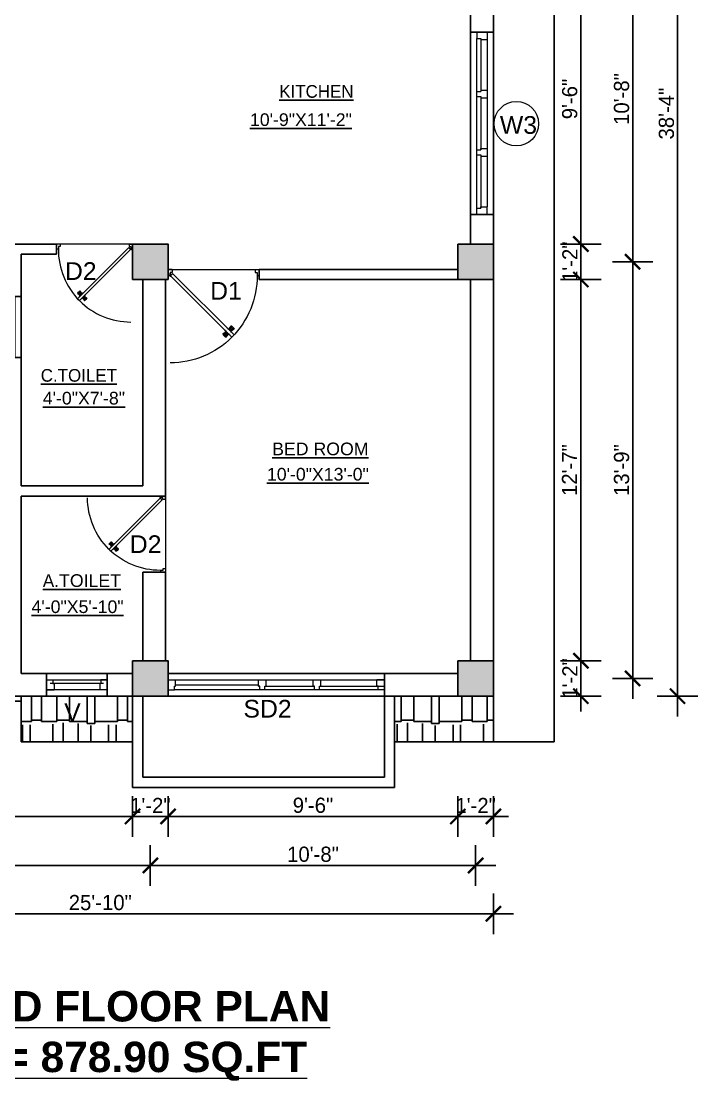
# Model space of a CAD drawing. Header units: inches. Extents: x -2812 to 9774, y -15726 to -746.
# Drawn here: x 3523.9 to 3791.1, y -8785.3 to -8367 of the extents above; entities that cross this region are included whole.
import ezdxf

# ---------------------------------------------------------------- set-up
doc = ezdxf.new("R2010")
doc.units = ezdxf.units.IN
doc.header["$LTSCALE"] = 17
doc.header["$MEASUREMENT"] = 0
for name, color, linetype, lineweight in [('DOOR & WIN', 1, 'Continuous', 25), ('OUTLINE', 1, 'Continuous', 25), ('PUERTAS', 7, 'Continuous', 9), ('TEXT', 231, 'Continuous', 20), ('WINDOW FRAME PLAN', 162, 'Continuous', 18)]:
    doc.layers.add(name, color=color, linetype=linetype, lineweight=lineweight)
doc.styles.add('ARCHITECTURE', font='stylu.ttf')
doc.styles.add('DIMTEXT', font='arial.ttf', dxfattribs={"height": 6})
doc.dimstyles.new('8 SCALE', dxfattribs={"dimscale": 0, "dimtxt": 6, "dimasz": 6, "dimexe": 8, "dimexo": 8, "dimgap": 1.25, "dimtad": 1, "dimdec": 0, "dimzin": 3, "dimdsep": 46, "dimlunit": 4, "dimtxsty": 'ARCHITECTURE', "dimblk": 'ARCHTICK', "dimcen": 8, "dimdle": 8, "dimclrd": 5, "dimclre": 5, "dimclrt": 7, "dimadec": 0, "dimazin": 0, "dimtfac": 0.75, "dimtdec": 0, "dimtix": 1, "dimtmove": 2, "dimatfit": 3, "dimldrblk": 'ARCHTICK', "dimfxl": 8, "dimfxlon": 1, "dimtolj": 1, "dimtzin": 0, "dimlwd": -1, "dimlwe": -1, "dimarcsym": 0})
pattern_1 = [(0, (-4687.604, -7503.508), (25.5, 12), [6, -5, 7, -3, 9, -4]), (0, (-4681.604, -7503.008), (25.5, 12), [5, -19, 4, -6]), (0, (-4669.604, -7504.258), (25.5, 12), [3, -31]), (90, (-4687.604, -7503.5084), (-8.5, 12), [11.5, -36.5]), (90, (-4681.604, -7503.5084), (-8.5, 12), [11.25, -36.75]), (90, (-4676.604, -7503.5084), (-8.5, 12), [10.5, -37.5]), (90, (-4669.604, -7504.2584), (-8.5, 12), [11.5, -36.5]), (90, (-4666.604, -7504.2584), (-8.5, 12), [11.5, -36.5]), (90, (-4657.604, -7503.5084), (-8.5, 12), [11, -37])]

# ---------------------------------------------------------------- blocks, each defined once
blk = doc.blocks.new('3ft')
at = {"layer": 'PUERTAS', "color": 6}
for p, q in [((1.01, 2.52), (25.23, 26.74)), ((26.05, 25.92), (1.77, 1.64)), ((26.05, 25.92), (25.23, 26.74)), ((0, 2.4), (0, 0)), ((0.72, 2.4), (0, 2.4)), ((1.6, 0), (0, 0)), ((0.72, 1.52), (0.72, 2.44)), ((0.8, 1.52), (0.72, 1.52)), ((0.8, 1.52), (0.8, 2.41)), ((0.8, 1.2), (0.8, 1.52)), ((1.6, 1.2), (0.8, 1.2)), ((1.57, 1.84), (0.94, 2.47)), ((1.63, 1.89), (0.97, 2.55)), ((1.63, 1.89), (1.57, 1.84)), ((1.77, 1.64), (1.57, 1.84)), ((1.6, 0), (1.6, 1.2)), ((34.4, 0), (34.4, 1.2)), ((34.4, 1.2), (35.2, 1.2)), ((34.4, 0), (36, 0)), ((35.2, 1.2), (35.2, 2.4)), ((35.2, 2.4), (36, 2.4)), ((36, 0), (36, 2.4))]:
    blk.add_line(p, q, dxfattribs=at)
at = {"layer": 'PUERTAS', "color": 8}
for p, q in [((22.57, 24.94), (21.65, 25.68)), ((22.63, 24.99), (21.69, 25.75)), ((22.74, 25.1), (21.84, 25.9)), ((22.13, 26.28), (21.98, 26.13)), ((22.88, 25.24), (22.01, 26.06)), ((22.13, 26.28), (22.27, 26.42)), ((22.29, 26.41), (22.27, 26.42)), ((23.16, 25.52), (22.34, 26.39)), ((23.3, 25.66), (22.5, 26.56)), ((23.41, 25.77), (22.65, 26.71)), ((23.46, 25.83), (22.72, 26.75)), ((23.03, 25.04), (22.91, 25.15)), ((23.11, 25.12), (22.99, 25.23)), ((23.28, 25.3), (23.17, 25.41)), ((23.36, 25.37), (23.25, 25.49)), ((23.41, 25.43), (23.3, 25.54)), ((23.46, 25.09), (23.32, 25.13)), ((23.44, 25.45), (23.33, 25.56)), ((23.64, 25.27), (23.41, 25.22)), ((23.87, 25.49), (23.49, 25.3)), ((24.08, 25.71), (23.57, 25.38)), ((22.69, 24.32), (23.02, 24.83)), ((22.95, 24.96), (22.84, 25.07)), ((22.98, 24.99), (22.86, 25.1)), ((22.91, 24.53), (23.1, 24.91)), ((23.13, 24.76), (23.18, 24.99)), ((23.31, 24.94), (23.28, 25.08)), ((23.63, 23.38), (24.14, 23.72)), ((23.84, 23.6), (24.22, 23.79)), ((24.07, 23.82), (24.3, 23.88)), ((24.25, 24), (24.39, 23.97)), ((24.25, 23.26), (24.99, 22.34)), ((24.27, 23.64), (24.38, 23.53)), ((24.3, 23.67), (24.41, 23.56)), ((24.3, 23.32), (25.06, 22.38)), ((24.35, 23.72), (24.46, 23.61)), ((24.4, 24.15), (24.43, 24.01)), ((24.41, 23.43), (25.2, 22.53)), ((24.43, 23.8), (24.54, 23.69)), ((24.58, 24.33), (24.52, 24.1)), ((24.55, 23.57), (25.37, 22.7)), ((24.6, 23.97), (24.72, 23.86)), ((24.8, 24.56), (24.61, 24.18)), ((25.02, 24.77), (24.68, 24.26)), ((24.68, 24.05), (24.79, 23.94)), ((24.73, 24.1), (24.85, 23.99)), ((24.76, 24.13), (24.87, 24.02)), ((24.83, 23.85), (25.7, 23.03)), ((24.97, 23.99), (25.87, 23.2)), ((25.08, 24.1), (26.02, 23.34)), ((25.14, 24.15), (26.06, 23.41)), ((25.58, 22.82), (25.43, 22.67)), ((25.58, 22.82), (25.73, 22.97)), ((25.72, 22.98), (25.73, 22.97)), ((0, 0), (36, 0))]:
    blk.add_line(p, q, dxfattribs=at)
at = {"layer": 'PUERTAS', "color": 1}
for p, q in [((21.67, 25.73), (22.17, 26.23)), ((22.49, 24.95), (21.67, 25.61)), ((21.7, 25.82), (22.14, 26.26)), ((21.73, 25.79), (21.7, 25.82)), ((22.58, 26.7), (22.14, 26.26)), ((22.67, 26.73), (22.17, 26.23)), ((22.61, 26.67), (22.58, 26.7)), ((22.6, 24.96), (23.02, 25.38)), ((23.45, 25.91), (22.79, 26.73)), ((22.82, 25.06), (23.08, 25.32)), ((22.93, 24.94), (23.19, 25.21)), ((23.44, 25.81), (23.02, 25.38)), ((23.34, 25.58), (23.08, 25.32)), ((23.46, 25.47), (23.19, 25.21)), ((23.33, 25.7), (23.34, 25.69)), ((23.45, 25.46), (23.33, 25.57)), ((23.57, 25.47), (23.57, 25.47)), ((24.15, 25.79), (23.68, 25.48)), ((23.68, 25.48), (23.68, 25.48)), ((24.27, 25.78), (24.26, 25.79)), ((22.61, 24.25), (22.92, 24.72)), ((22.62, 24.13), (22.61, 24.14)), ((22.7, 25.07), (22.71, 25.06)), ((22.94, 24.95), (22.83, 25.07)), ((22.92, 24.72), (22.92, 24.72)), ((22.93, 24.84), (22.93, 24.83)), ((23.44, 23.31), (23.45, 23.3)), ((23.56, 23.3), (24.03, 23.61)), ((24.03, 23.61), (24.03, 23.62)), ((24.14, 23.62), (24.14, 23.62)), ((24.25, 23.62), (24.51, 23.89)), ((24.26, 23.29), (24.69, 23.71)), ((24.26, 23.63), (24.37, 23.52)), ((24.26, 23.18), (24.92, 22.37)), ((24.37, 23.52), (24.63, 23.77)), ((24.37, 23.4), (24.37, 23.4)), ((24.78, 24.15), (24.51, 23.89)), ((24.89, 24.03), (24.63, 23.77)), ((25.11, 24.14), (24.69, 23.71)), ((24.77, 24.14), (24.88, 24.03)), ((24.79, 24.38), (24.78, 24.37)), ((24.78, 24.26), (24.78, 24.26)), ((25.1, 24.84), (24.79, 24.38)), ((25, 24.03), (25, 24.03)), ((25.04, 22.36), (25.54, 22.86)), ((25.09, 24.96), (25.1, 24.95)), ((25.1, 22.42), (25.13, 22.39)), ((25.13, 22.39), (25.57, 22.83)), ((25.22, 24.14), (26.03, 23.48)), ((26.04, 23.37), (25.54, 22.86)), ((26.01, 23.27), (25.57, 22.83)), ((25.98, 23.3), (26.01, 23.27))]:
    blk.add_line(p, q, dxfattribs=at)
at = {"layer": 'PUERTAS', "color": 2}
for p, q in [((21.99, 26.11), (21.98, 26.13)), ((25.42, 22.68), (25.43, 22.67))]:
    blk.add_line(p, q, dxfattribs=at)
at = {"layer": 'PUERTAS', "color": 6}
for radius in [0.155, 0.0752]:
    blk.add_circle((0.82, 2.56), radius, dxfattribs=at)
blk.add_arc((0.82, 2.56), 34.38, 359.7285, 90.0333, dxfattribs=at)
at = {"layer": 'PUERTAS', "color": 1}
for centre, start, end in [((22.73, 26.68), 38.9236, 135), ((23.28, 25.63), 315, 45), ((23.39, 25.86), 315, 38.9236), ((23.51, 25.41), 50.2572, 135), ((23.62, 25.53), 230.2572, 315), ((24.2, 25.73), 45, 135), ((22.54, 25.01), 231.0764, 315), ((22.67, 24.2), 135, 225), ((22.77, 25.12), 225, 315), ((22.99, 24.89), 135, 219.7428), ((22.87, 24.78), 315, 39.7428), ((23.51, 23.36), 225, 315), ((24.09, 23.56), 50.2572, 135), ((24.2, 23.68), 230.2572, 315), ((24.32, 23.23), 135, 218.9236), ((24.42, 23.46), 135, 225), ((24.84, 24.31), 135, 219.7428), ((24.72, 24.21), 315, 39.7428), ((24.94, 23.98), 45, 135), ((24.98, 22.42), 218.9236, 315), ((25.04, 24.89), 315, 45), ((25.17, 24.08), 51.0764, 135), ((25.98, 23.42), 315, 51.0764)]:
    blk.add_arc(centre, 0.08, start, end, dxfattribs=at)
blk = doc.blocks.new('*U3002')
at = {"color": 3, "xscale": -1}
blk.add_blockref('3ft', (42, 0), dxfattribs=at)
blk = doc.blocks.new('ffddd')
at = {"layer": 'DOOR & WIN'}
for p, q in [((-13345.31, -2388.07), (-13345.31, -2316.07)), ((-13336.31, -2316.07), (-13345.31, -2316.07)), ((-13336.31, -2316.07), (-13336.31, -2388.07)), ((-13336.31, -2388.07), (-13345.31, -2388.07)), ((-13336.31, -2388.07), (-13345.31, -2388.07))]:
    blk.add_line(p, q, dxfattribs=at)
at = {"layer": 'WINDOW FRAME PLAN'}
for p, q in [((-13342.81, -2316.07), (-13342.81, -2318.57)), ((-13338.81, -2316.07), (-13338.81, -2319.07)), ((-13342.81, -2385.57), (-13342.81, -2318.57)), ((-13342.81, -2318.57), (-13341.31, -2318.57)), ((-13341.31, -2318.57), (-13341.31, -2319.07)), ((-13341.31, -2319.07), (-13341.31, -2339.57)), ((-13341.31, -2319.07), (-13338.81, -2319.07)), ((-13338.81, -2319.07), (-13338.81, -2385.07)), ((-13342.81, -2339.57), (-13341.31, -2339.57)), ((-13342.81, -2341.57), (-13341.31, -2341.57)), ((-13341.31, -2339.07), (-13338.81, -2339.07)), ((-13341.31, -2341.57), (-13341.31, -2342.07)), ((-13341.31, -2341.57), (-13341.31, -2362.57)), ((-13341.31, -2342.07), (-13338.81, -2342.07)), ((-13342.81, -2362.57), (-13341.31, -2362.57)), ((-13341.31, -2362.07), (-13338.81, -2362.07)), ((-13341.31, -2362.57), (-13341.31, -2362.07)), ((-13342.81, -2364.57), (-13341.31, -2364.57)), ((-13341.31, -2364.57), (-13341.31, -2385.57)), ((-13341.31, -2365.07), (-13338.81, -2365.07)), ((-13342.81, -2388.07), (-13342.81, -2385.57)), ((-13342.81, -2385.57), (-13341.31, -2385.57)), ((-13341.31, -2385.07), (-13338.81, -2385.07)), ((-13341.31, -2385.57), (-13341.31, -2385.07)), ((-13338.81, -2388.07), (-13338.81, -2385.07))]:
    blk.add_line(p, q, dxfattribs=at)
blk = doc.blocks.new('2ft6in')
at = {"layer": 'PUERTAS', "color": 2}
for p, q in [((0.84, 2.1), (21.02, 22.28)), ((21.71, 21.6), (1.47, 1.37)), ((18.33, 21.76), (18.31, 21.77)), ((21.71, 21.6), (21.02, 22.28)), ((21.18, 18.9), (21.2, 18.89)), ((0, 2), (0, 0)), ((0.6, 2), (0, 2)), ((1.33, 0), (0, 0)), ((0.6, 1.26), (0.6, 2.04)), ((0.67, 1.26), (0.6, 1.26)), ((0.67, 1.26), (0.67, 2.01)), ((0.67, 1), (0.67, 1.26)), ((1.33, 1), (0.67, 1)), ((1.31, 1.53), (0.79, 2.06)), ((1.36, 1.58), (0.81, 2.12)), ((1.36, 1.58), (1.31, 1.53)), ((1.47, 1.37), (1.31, 1.53)), ((1.33, 0), (1.33, 1)), ((28.67, 0), (28.67, 1)), ((28.67, 1), (29.33, 1)), ((28.67, 0), (30, 0)), ((29.33, 1), (29.33, 2)), ((29.33, 2), (30, 2)), ((30, 0), (30, 2))]:
    blk.add_line(p, q, dxfattribs=at)
at = {"layer": 'PUERTAS', "color": 8}
for p, q in [((18.81, 20.78), (18.04, 21.4)), ((18.86, 20.83), (18.08, 21.46)), ((18.95, 20.92), (18.2, 21.58)), ((18.44, 21.9), (18.31, 21.77)), ((19.07, 21.03), (18.34, 21.72)), ((18.44, 21.9), (18.56, 22.02)), ((18.58, 22.01), (18.56, 22.02)), ((19.3, 21.26), (18.61, 22)), ((19.42, 21.38), (18.75, 22.14)), ((19.51, 21.48), (18.88, 22.26)), ((19.55, 21.53), (18.93, 22.3)), ((19.19, 20.87), (19.1, 20.96)), ((19.25, 20.93), (19.16, 21.02)), ((19.4, 21.08), (19.31, 21.17)), ((19.47, 21.15), (19.38, 21.24)), ((19.51, 21.19), (19.42, 21.28)), ((19.55, 20.91), (19.43, 20.94)), ((19.53, 21.21), (19.44, 21.3)), ((19.7, 21.06), (19.51, 21.01)), ((19.89, 21.24), (19.58, 21.08)), ((20.07, 21.42), (19.64, 21.15)), ((18.91, 20.27), (19.19, 20.69)), ((19.13, 20.8), (19.03, 20.9)), ((19.15, 20.82), (19.05, 20.92)), ((19.09, 20.44), (19.25, 20.76)), ((19.28, 20.63), (19.32, 20.83)), ((19.43, 20.78), (19.4, 20.9)), ((19.69, 19.49), (20.12, 19.76)), ((19.87, 19.67), (20.18, 19.83)), ((20.06, 19.85), (20.25, 19.9)), ((20.21, 20), (20.33, 19.97)), ((20.21, 19.38), (20.83, 18.61)), ((20.23, 19.7), (20.32, 19.61)), ((20.25, 19.72), (20.34, 19.63)), ((20.25, 19.43), (20.88, 18.65)), ((20.29, 19.76), (20.38, 19.67)), ((20.33, 20.13), (20.36, 20.01)), ((20.34, 19.53), (21, 18.77)), ((20.36, 19.83), (20.45, 19.74)), ((20.48, 20.28), (20.44, 20.08)), ((20.46, 19.64), (21.14, 18.91)), ((20.5, 19.98), (20.6, 19.89)), ((20.67, 20.47), (20.51, 20.15)), ((20.85, 20.64), (20.57, 20.22)), ((20.57, 20.04), (20.66, 19.95)), ((20.61, 20.09), (20.7, 19.99)), ((20.63, 20.11), (20.72, 20.01)), ((20.69, 19.87), (21.42, 19.19)), ((20.81, 19.99), (21.56, 19.33)), ((20.9, 20.08), (21.68, 19.45)), ((20.95, 20.13), (21.72, 19.51)), ((21.32, 19.01), (21.2, 18.89)), ((21.32, 19.01), (21.44, 19.14)), ((21.43, 19.15), (21.44, 19.14)), ((0, 0), (30, 0))]:
    blk.add_line(p, q, dxfattribs=at)
at = {"layer": 'PUERTAS', "color": 1}
for p, q in [((18.06, 21.44), (18.48, 21.86)), ((18.74, 20.79), (18.06, 21.34)), ((18.08, 21.51), (18.45, 21.88)), ((18.11, 21.49), (18.08, 21.51)), ((18.82, 22.25), (18.45, 21.88)), ((18.9, 22.28), (18.48, 21.86)), ((18.84, 22.23), (18.82, 22.25)), ((18.83, 20.8), (19.18, 21.15)), ((19.54, 21.59), (18.99, 22.27)), ((19.02, 20.88), (19.24, 21.1)), ((19.11, 20.79), (19.33, 21.01)), ((19.54, 21.5), (19.18, 21.15)), ((19.45, 21.31), (19.24, 21.1)), ((19.55, 21.22), (19.33, 21.01)), ((19.45, 21.41), (19.45, 21.41)), ((19.54, 21.22), (19.45, 21.31)), ((19.64, 21.23), (19.64, 21.23)), ((19.74, 21.24), (19.73, 21.23)), ((20.12, 21.49), (19.74, 21.24)), ((20.22, 21.48), (20.22, 21.49)), ((18.84, 20.21), (19.1, 20.6)), ((18.85, 20.11), (18.84, 20.12)), ((18.92, 20.89), (18.93, 20.88)), ((19.12, 20.8), (19.03, 20.89)), ((19.1, 20.7), (19.11, 20.69)), ((19.1, 20.6), (19.1, 20.6)), ((19.53, 19.43), (19.54, 19.42)), ((19.64, 19.42), (20.02, 19.67)), ((20.02, 19.67), (20.03, 19.68)), ((20.12, 19.68), (20.12, 19.68)), ((20.21, 19.69), (20.43, 19.9)), ((20.22, 19.41), (20.57, 19.76)), ((20.22, 19.69), (20.31, 19.6)), ((20.22, 19.32), (20.76, 18.64)), ((20.31, 19.6), (20.52, 19.81)), ((20.31, 19.5), (20.31, 19.5)), ((20.65, 20.12), (20.43, 19.9)), ((20.74, 20.03), (20.52, 19.81)), ((20.93, 20.11), (20.57, 19.76)), ((20.64, 20.11), (20.73, 20.02)), ((20.66, 20.31), (20.65, 20.31)), ((20.65, 20.21), (20.65, 20.22)), ((20.91, 20.7), (20.66, 20.31)), ((20.84, 20.02), (20.83, 20.03)), ((20.86, 18.63), (21.28, 19.05)), ((20.91, 20.8), (20.91, 20.79)), ((20.91, 18.68), (20.94, 18.66)), ((20.94, 18.66), (21.31, 19.03)), ((21.02, 20.12), (21.7, 19.57)), ((21.7, 19.47), (21.28, 19.05)), ((21.67, 19.4), (21.31, 19.03)), ((21.65, 19.42), (21.67, 19.4))]:
    blk.add_line(p, q, dxfattribs=at)
at = {"layer": 'PUERTAS', "color": 2}
for radius in [0.129, 0.0627]:
    blk.add_circle((0.68, 2.14), radius, dxfattribs=at)
at = {"layer": 'PUERTAS', "color": 8}
blk.add_arc((0.68, 2.14), 28.65, 359.7285, 90.0333, dxfattribs=at)
at = {"layer": 'PUERTAS', "color": 1}
for centre, start, end in [((18.94, 22.23), 38.9236, 135), ((19.4, 21.36), 315, 45), ((19.49, 21.55), 315, 38.9236), ((19.6, 21.18), 50.2572, 135), ((19.68, 21.28), 230.2572, 315), ((20.17, 21.44), 45, 135), ((18.78, 20.84), 231.0764, 315), ((18.89, 20.16), 135, 225), ((18.97, 20.93), 225, 315), ((19.16, 20.74), 135, 219.7428), ((19.06, 20.65), 315, 39.7428), ((19.59, 19.47), 225, 315), ((20.07, 19.63), 50.2572, 135), ((20.16, 19.73), 230.2572, 315), ((20.27, 19.36), 135, 218.9236), ((20.35, 19.55), 135, 225), ((20.7, 20.26), 135, 219.7428), ((20.6, 20.17), 315, 39.7428), ((20.78, 19.98), 45, 135), ((20.82, 18.68), 218.9236, 315), ((20.87, 20.75), 315, 45), ((20.98, 20.07), 51.0764, 135), ((21.65, 19.52), 315, 51.0764)]:
    blk.add_arc(centre, 0.0667, start, end, dxfattribs=at)
blk = doc.blocks.new('*U2796')
at = {"color": 3, "xscale": -1}
blk.add_blockref('2ft6in', (42, 0), dxfattribs=at)
blk = doc.blocks.new('FDFDFDF')
at = {"layer": 'DOOR & WIN'}
for p, q in [((-13510.5, -2586), (-13510.5, -2577)), ((-13510.5, -2586), (-13510.5, -2577)), ((-13486.5, -2586), (-13486.5, -2577))]:
    blk.add_line(p, q, dxfattribs=at)
at = {"layer": 'WINDOW FRAME PLAN'}
for p, q in [((-13510.5, -2579.5), (-13486.5, -2579.5)), ((-13510.5, -2579.5), (-13508, -2579.5)), ((-13488, -2581), (-13509, -2581)), ((-13508, -2579.5), (-13508, -2581)), ((-13508, -2581), (-13507.5, -2581)), ((-13507.5, -2581), (-13507.5, -2583.5)), ((-13489.5, -2581), (-13489.5, -2583.5)), ((-13489, -2581), (-13489.5, -2581)), ((-13486.5, -2579.5), (-13489, -2579.5)), ((-13489, -2579.5), (-13489, -2581)), ((-13486.5, -2583.5), (-13510.5, -2583.5)), ((-13510.5, -2583.5), (-13507.5, -2583.5)), ((-13486.5, -2583.5), (-13489.5, -2583.5))]:
    blk.add_line(p, q, dxfattribs=at)
blk = doc.blocks.new('_ArchTick')
at = {"color": 0, "linetype": 'ByBlock', "const_width": 0.15}
blk.add_lwpolyline([(-0.5, -0.5), (0.5, 0.5)], dxfattribs=at)
blk = doc.blocks.new('*D3108')
at = {"layer": 'Defpoints', "color": 0, "transparency": 16777216}
for p in [(3710.33, -8340.48), (3710.33, -8454.96), (3744.87, -8454.96)]:
    blk.add_point(p, dxfattribs=at)
at = {"layer": 'OUTLINE', "color": 5, "transparency": 16777216}
for p, q in [((3744.87, -8332.48), (3744.87, -8462.96)), ((3736.87, -8340.48), (3752.87, -8340.48)), ((3736.87, -8454.96), (3752.87, -8454.96))]:
    blk.add_line(p, q, dxfattribs=at)
at = {"layer": 'OUTLINE', "color": 5, "transparency": 16777216, "xscale": 6, "yscale": 6, "zscale": 6}
for p, rotation in [((3744.87, -8340.48), 90), ((3744.87, -8454.96), 270)]:
    blk.add_blockref('_ArchTick', p, dxfattribs=dict(at, rotation=rotation))
at = {"layer": 'OUTLINE', "color": 7, "transparency": 16777216, "insert": (3740.51, -8397.72), "char_height": 6, "attachment_point": 5, "rotation": 90, "style": 'ARCHITECTURE'}
blk.add_mtext('\\A1;9\'-6"', dxfattribs=at)
blk = doc.blocks.new('*D3109')
at = {"layer": 'Defpoints', "color": 0, "transparency": 16777216}
for p in [(3710.33, -8454.96), (3710.33, -8468.96), (3744.87, -8468.96)]:
    blk.add_point(p, dxfattribs=at)
at = {"layer": 'OUTLINE', "color": 5, "transparency": 16777216}
for p, q in [((3744.87, -8454.96), (3744.87, -8448.96)), ((3736.87, -8454.96), (3752.87, -8454.96)), ((3744.87, -8454.96), (3744.87, -8468.96)), ((3736.87, -8468.96), (3752.87, -8468.96)), ((3744.87, -8468.96), (3744.87, -8474.96))]:
    blk.add_line(p, q, dxfattribs=at)
at = {"layer": 'OUTLINE', "color": 5, "transparency": 16777216, "xscale": 6, "yscale": 6, "zscale": 6}
for p, rotation in [((3744.87, -8454.96), 270), ((3744.87, -8468.96), 90)]:
    blk.add_blockref('_ArchTick', p, dxfattribs=dict(at, rotation=rotation))
at = {"layer": 'OUTLINE', "color": 7, "transparency": 16777216, "insert": (3740.56, -8461.96), "char_height": 6, "attachment_point": 5, "rotation": 90, "style": 'ARCHITECTURE'}
blk.add_mtext('\\A1;1\'-2"', dxfattribs=at)
blk = doc.blocks.new('*D3110')
at = {"layer": 'Defpoints', "color": 0, "transparency": 16777216}
for p in [(3710.33, -8468.96), (3710.33, -8619.48), (3744.87, -8619.48)]:
    blk.add_point(p, dxfattribs=at)
at = {"layer": 'OUTLINE', "color": 5, "transparency": 16777216}
for p, q in [((3744.87, -8460.96), (3744.87, -8627.48)), ((3736.87, -8468.96), (3752.87, -8468.96)), ((3736.87, -8619.48), (3752.87, -8619.48))]:
    blk.add_line(p, q, dxfattribs=at)
at = {"layer": 'OUTLINE', "color": 5, "transparency": 16777216, "xscale": 6, "yscale": 6, "zscale": 6}
for p, rotation in [((3744.87, -8468.96), 90), ((3744.87, -8619.48), 270)]:
    blk.add_blockref('_ArchTick', p, dxfattribs=dict(at, rotation=rotation))
at = {"layer": 'OUTLINE', "color": 7, "transparency": 16777216, "insert": (3740.41, -8544.22), "char_height": 6, "attachment_point": 5, "rotation": 90, "style": 'ARCHITECTURE'}
blk.add_mtext('\\A1;12\'-7"', dxfattribs=at)
blk = doc.blocks.new('*D3111')
at = {"layer": 'Defpoints', "color": 0, "transparency": 16777216}
for p in [(3710.33, -8619.48), (3710.33, -8633.48), (3744.87, -8633.48)]:
    blk.add_point(p, dxfattribs=at)
at = {"layer": 'OUTLINE', "color": 5, "transparency": 16777216}
for p, q in [((3744.87, -8619.48), (3744.87, -8613.48)), ((3736.87, -8619.48), (3752.87, -8619.48)), ((3744.87, -8619.48), (3744.87, -8633.48)), ((3736.87, -8633.48), (3752.87, -8633.48)), ((3744.87, -8633.48), (3744.87, -8639.48))]:
    blk.add_line(p, q, dxfattribs=at)
at = {"layer": 'OUTLINE', "color": 5, "transparency": 16777216, "xscale": 6, "yscale": 6, "zscale": 6}
for p, rotation in [((3744.87, -8619.48), 270), ((3744.87, -8633.48), 90)]:
    blk.add_blockref('_ArchTick', p, dxfattribs=dict(at, rotation=rotation))
at = {"layer": 'OUTLINE', "color": 7, "transparency": 16777216, "insert": (3740.56, -8626.48), "char_height": 6, "attachment_point": 5, "rotation": 90, "style": 'ARCHITECTURE'}
blk.add_mtext('\\A1;1\'-2"', dxfattribs=at)
blk = doc.blocks.new('*D3113')
at = {"layer": 'Defpoints', "color": 0, "transparency": 16777216}
for p in [(3703.33, -8333.48), (3703.33, -8461.96), (3765.35, -8461.96)]:
    blk.add_point(p, dxfattribs=at)
at = {"layer": 'OUTLINE', "color": 5, "transparency": 16777216}
for p, q in [((3765.35, -8325.48), (3765.35, -8469.96)), ((3757.35, -8333.48), (3773.35, -8333.48)), ((3757.35, -8461.96), (3773.35, -8461.96))]:
    blk.add_line(p, q, dxfattribs=at)
at = {"layer": 'OUTLINE', "color": 5, "transparency": 16777216, "xscale": 6, "yscale": 6, "zscale": 6}
for p, rotation in [((3765.35, -8333.48), 90), ((3765.35, -8461.96), 270)]:
    blk.add_blockref('_ArchTick', p, dxfattribs=dict(at, rotation=rotation))
at = {"layer": 'OUTLINE', "color": 7, "transparency": 16777216, "insert": (3760.98, -8397.72), "char_height": 6, "attachment_point": 5, "rotation": 90, "style": 'ARCHITECTURE'}
blk.add_mtext('\\A1;10\'-8"', dxfattribs=at)
blk = doc.blocks.new('*D3114')
at = {"layer": 'Defpoints', "color": 0, "transparency": 16777216}
for p in [(3703.33, -8461.96), (3703.33, -8626.48), (3765.35, -8626.48)]:
    blk.add_point(p, dxfattribs=at)
at = {"layer": 'OUTLINE', "color": 5, "transparency": 16777216}
for p, q in [((3765.35, -8453.96), (3765.35, -8634.48)), ((3757.35, -8461.96), (3773.35, -8461.96)), ((3757.35, -8626.48), (3773.35, -8626.48))]:
    blk.add_line(p, q, dxfattribs=at)
at = {"layer": 'OUTLINE', "color": 5, "transparency": 16777216, "xscale": 6, "yscale": 6, "zscale": 6}
for p, rotation in [((3765.35, -8461.96), 90), ((3765.35, -8626.48), 270)]:
    blk.add_blockref('_ArchTick', p, dxfattribs=dict(at, rotation=rotation))
at = {"layer": 'OUTLINE', "color": 7, "transparency": 16777216, "insert": (3760.99, -8544.22), "char_height": 6, "attachment_point": 5, "rotation": 90, "style": 'ARCHITECTURE'}
blk.add_mtext('\\A1;13\'-9"', dxfattribs=at)
blk = doc.blocks.new('*D3115')
at = {"layer": 'Defpoints', "color": 0, "transparency": 16777216}
for p in [(3710.33, -8173.48), (3783.08, -8173.48), (3710.33, -8633.48)]:
    blk.add_point(p, dxfattribs=at)
at = {"layer": 'OUTLINE', "color": 5, "transparency": 16777216}
for p, q in [((3783.08, -8641.48), (3783.08, -8165.48)), ((3775.08, -8173.48), (3791.08, -8173.48)), ((3775.08, -8633.48), (3791.08, -8633.48))]:
    blk.add_line(p, q, dxfattribs=at)
at = {"layer": 'OUTLINE', "color": 5, "transparency": 16777216, "xscale": 6, "yscale": 6, "zscale": 6}
for p, rotation in [((3783.08, -8173.48), 90), ((3783.08, -8633.48), 270)]:
    blk.add_blockref('_ArchTick', p, dxfattribs=dict(at, rotation=rotation))
at = {"layer": 'OUTLINE', "color": 7, "transparency": 16777216, "insert": (3778.69, -8403.48), "char_height": 6, "attachment_point": 5, "rotation": 90, "style": 'ARCHITECTURE'}
blk.add_mtext('\\A1;38\'-4"', dxfattribs=at)
blk = doc.blocks.new('*D3128')
at = {"layer": 'Defpoints', "color": 0, "transparency": 16777216}
for p in [(3413.87, -8633.48), (3567.87, -8633.48), (3567.87, -8680.95)]:
    blk.add_point(p, dxfattribs=at)
at = {"layer": 'OUTLINE', "color": 5, "transparency": 16777216}
for p, q in [((3413.87, -8672.95), (3413.87, -8688.95)), ((3567.87, -8672.95), (3567.87, -8688.95)), ((3405.87, -8680.95), (3575.87, -8680.95))]:
    blk.add_line(p, q, dxfattribs=at)
at = {"layer": 'OUTLINE', "color": 5, "transparency": 16777216, "xscale": 6, "yscale": 6, "zscale": 6, "rotation": 180}
blk.add_blockref('_ArchTick', (3413.87, -8680.95), dxfattribs=at)
at = {"layer": 'OUTLINE', "color": 5, "transparency": 16777216, "xscale": 6, "yscale": 6, "zscale": 6}
blk.add_blockref('_ArchTick', (3567.87, -8680.95), dxfattribs=at)
at = {"layer": 'OUTLINE', "color": 7, "transparency": 16777216, "insert": (3490.87, -8676.59), "char_height": 6, "attachment_point": 5, "style": 'ARCHITECTURE'}
blk.add_mtext('\\A1;12\'-10"', dxfattribs=at)
blk = doc.blocks.new('*D3129')
at = {"layer": 'Defpoints', "color": 0, "transparency": 16777216}
for p in [(3567.87, -8633.48), (3581.87, -8633.48), (3581.87, -8680.95)]:
    blk.add_point(p, dxfattribs=at)
at = {"layer": 'OUTLINE', "color": 5, "transparency": 16777216}
for p, q in [((3567.87, -8672.95), (3567.87, -8688.95)), ((3581.87, -8672.95), (3581.87, -8688.95)), ((3567.87, -8680.95), (3561.87, -8680.95)), ((3567.87, -8680.95), (3581.87, -8680.95)), ((3581.87, -8680.95), (3587.87, -8680.95))]:
    blk.add_line(p, q, dxfattribs=at)
at = {"layer": 'OUTLINE', "color": 5, "transparency": 16777216, "xscale": 6, "yscale": 6, "zscale": 6}
blk.add_blockref('_ArchTick', (3567.87, -8680.95), dxfattribs=at)
at = {"layer": 'OUTLINE', "color": 5, "transparency": 16777216, "xscale": 6, "yscale": 6, "zscale": 6, "rotation": 180}
blk.add_blockref('_ArchTick', (3581.87, -8680.95), dxfattribs=at)
at = {"layer": 'OUTLINE', "color": 7, "transparency": 16777216, "insert": (3574.87, -8676.64), "char_height": 6, "attachment_point": 5, "style": 'ARCHITECTURE'}
blk.add_mtext('\\A1;1\'-2"', dxfattribs=at)
blk = doc.blocks.new('*D3130')
at = {"layer": 'Defpoints', "color": 0, "transparency": 16777216}
for p in [(3581.87, -8633.48), (3696.33, -8633.48), (3696.33, -8680.95)]:
    blk.add_point(p, dxfattribs=at)
at = {"layer": 'OUTLINE', "color": 5, "transparency": 16777216}
for p, q in [((3581.87, -8672.95), (3581.87, -8688.95)), ((3696.33, -8672.95), (3696.33, -8688.95)), ((3573.87, -8680.95), (3704.33, -8680.95))]:
    blk.add_line(p, q, dxfattribs=at)
at = {"layer": 'OUTLINE', "color": 5, "transparency": 16777216, "xscale": 6, "yscale": 6, "zscale": 6, "rotation": 180}
blk.add_blockref('_ArchTick', (3581.87, -8680.95), dxfattribs=at)
at = {"layer": 'OUTLINE', "color": 5, "transparency": 16777216, "xscale": 6, "yscale": 6, "zscale": 6}
blk.add_blockref('_ArchTick', (3696.33, -8680.95), dxfattribs=at)
at = {"layer": 'OUTLINE', "color": 7, "transparency": 16777216, "insert": (3639.1, -8676.58), "char_height": 6, "attachment_point": 5, "style": 'ARCHITECTURE'}
blk.add_mtext('\\A1;9\'-6"', dxfattribs=at)
blk = doc.blocks.new('*D3131')
at = {"layer": 'Defpoints', "color": 0, "transparency": 16777216}
for p in [(3696.33, -8633.48), (3710.33, -8633.48), (3710.33, -8680.95)]:
    blk.add_point(p, dxfattribs=at)
at = {"layer": 'OUTLINE', "color": 5, "transparency": 16777216}
for p, q in [((3696.33, -8672.95), (3696.33, -8688.95)), ((3710.33, -8672.95), (3710.33, -8688.95)), ((3696.33, -8680.95), (3690.33, -8680.95)), ((3696.33, -8680.95), (3710.33, -8680.95)), ((3710.33, -8680.95), (3716.33, -8680.95))]:
    blk.add_line(p, q, dxfattribs=at)
at = {"layer": 'OUTLINE', "color": 5, "transparency": 16777216, "xscale": 6, "yscale": 6, "zscale": 6}
blk.add_blockref('_ArchTick', (3696.33, -8680.95), dxfattribs=at)
at = {"layer": 'OUTLINE', "color": 5, "transparency": 16777216, "xscale": 6, "yscale": 6, "zscale": 6, "rotation": 180}
blk.add_blockref('_ArchTick', (3710.33, -8680.95), dxfattribs=at)
at = {"layer": 'OUTLINE', "color": 7, "transparency": 16777216, "insert": (3703.33, -8676.64), "char_height": 6, "attachment_point": 5, "style": 'ARCHITECTURE'}
blk.add_mtext('\\A1;1\'-2"', dxfattribs=at)
blk = doc.blocks.new('*D3132')
at = {"layer": 'Defpoints', "color": 0, "transparency": 16777216}
for p in [(3406.87, -8626.48), (3574.87, -8626.48), (3574.87, -8700.3)]:
    blk.add_point(p, dxfattribs=at)
at = {"layer": 'OUTLINE', "color": 5, "transparency": 16777216}
for p, q in [((3406.87, -8692.3), (3406.87, -8708.3)), ((3574.87, -8692.3), (3574.87, -8708.3)), ((3398.87, -8700.3), (3582.87, -8700.3))]:
    blk.add_line(p, q, dxfattribs=at)
at = {"layer": 'OUTLINE', "color": 5, "transparency": 16777216, "xscale": 6, "yscale": 6, "zscale": 6, "rotation": 180}
blk.add_blockref('_ArchTick', (3406.87, -8700.3), dxfattribs=at)
at = {"layer": 'OUTLINE', "color": 5, "transparency": 16777216, "xscale": 6, "yscale": 6, "zscale": 6}
blk.add_blockref('_ArchTick', (3574.87, -8700.3), dxfattribs=at)
at = {"layer": 'OUTLINE', "color": 7, "transparency": 16777216, "insert": (3490.87, -8695.89), "char_height": 6, "attachment_point": 5, "style": 'ARCHITECTURE'}
blk.add_mtext('\\A1;14\'-0"', dxfattribs=at)
blk = doc.blocks.new('*D3133')
at = {"layer": 'Defpoints', "color": 0, "transparency": 16777216}
for p in [(3574.87, -8626.48), (3703.33, -8626.48), (3703.33, -8700.3)]:
    blk.add_point(p, dxfattribs=at)
at = {"layer": 'OUTLINE', "color": 5, "transparency": 16777216}
for p, q in [((3574.87, -8692.3), (3574.87, -8708.3)), ((3703.33, -8692.3), (3703.33, -8708.3)), ((3566.87, -8700.3), (3711.33, -8700.3))]:
    blk.add_line(p, q, dxfattribs=at)
at = {"layer": 'OUTLINE', "color": 5, "transparency": 16777216, "xscale": 6, "yscale": 6, "zscale": 6, "rotation": 180}
blk.add_blockref('_ArchTick', (3574.87, -8700.3), dxfattribs=at)
at = {"layer": 'OUTLINE', "color": 5, "transparency": 16777216, "xscale": 6, "yscale": 6, "zscale": 6}
blk.add_blockref('_ArchTick', (3703.33, -8700.3), dxfattribs=at)
at = {"layer": 'OUTLINE', "color": 7, "transparency": 16777216, "insert": (3639.1, -8695.92), "char_height": 6, "attachment_point": 5, "style": 'ARCHITECTURE'}
blk.add_mtext('\\A1;10\'-8"', dxfattribs=at)
blk = doc.blocks.new('*D3134')
at = {"layer": 'Defpoints', "color": 0, "transparency": 16777216}
for p in [(3399.87, -8633.48), (3710.33, -8633.48), (3399.87, -8719.38)]:
    blk.add_point(p, dxfattribs=at)
at = {"layer": 'OUTLINE', "color": 5, "transparency": 16777216}
for p, q in [((3399.87, -8711.38), (3399.87, -8727.38)), ((3710.33, -8711.38), (3710.33, -8727.38)), ((3718.33, -8719.38), (3391.87, -8719.38))]:
    blk.add_line(p, q, dxfattribs=at)
at = {"layer": 'OUTLINE', "color": 5, "transparency": 16777216, "xscale": 6, "yscale": 6, "zscale": 6, "rotation": 180}
blk.add_blockref('_ArchTick', (3399.87, -8719.38), dxfattribs=at)
at = {"layer": 'OUTLINE', "color": 5, "transparency": 16777216, "xscale": 6, "yscale": 6, "zscale": 6}
blk.add_blockref('_ArchTick', (3710.33, -8719.38), dxfattribs=at)
at = {"layer": 'OUTLINE', "color": 7, "transparency": 16777216, "insert": (3555.1, -8714.98), "char_height": 6, "attachment_point": 5, "style": 'ARCHITECTURE'}
blk.add_mtext('\\A1;25\'-10"', dxfattribs=at)

msp = doc.modelspace()

# ---------------------------------------------------------------- hatches: boundary and pattern name
at = {"layer": 'DOOR & WIN'}
h = msp.add_hatch(color=256, dxfattribs=at)
h.dxf.hatch_style = 1
h.paths.add_polyline_path([(3581.87, -8454.96), (3567.87, -8454.96), (3567.87, -8468.96), (3581.87, -8468.96)])
h = msp.add_hatch(color=256, dxfattribs=at)
h.dxf.hatch_style = 1
h.paths.add_polyline_path([(3710.33, -8454.96), (3696.33, -8454.96), (3696.33, -8468.96), (3710.33, -8468.96)])
h = msp.add_hatch(color=256, dxfattribs=at)
h.dxf.hatch_style = 1
h.paths.add_polyline_path([(3581.87, -8619.48), (3567.87, -8619.48), (3567.87, -8633.48), (3581.87, -8633.48)])
h = msp.add_hatch(color=256, dxfattribs=at)
h.dxf.hatch_style = 1
h.paths.add_polyline_path([(3710.33, -8619.48), (3696.33, -8619.48), (3696.33, -8633.48), (3710.33, -8633.48)])
at = {"layer": 'OUTLINE'}
h = msp.add_hatch(dxfattribs=at)
h.set_pattern_fill('AR-RSHKE', color=8)
h.set_pattern_definition(pattern_1)
h.paths.add_polyline_path([(3567.87, -8651.48), (3567.87, -8633.48), (3523.87, -8633.48), (3523.87, -8651.48)])
h.paths.add_polyline_path([(3539.12, -8645.03), (3549.14, -8645.03), (3549.14, -8634.53), (3539.12, -8634.53)], flags=24)
h = msp.add_hatch(dxfattribs=at)
h.set_pattern_fill('AR-RSHKE', color=8)
h.set_pattern_definition(pattern_1)
h.paths.add_polyline_path([(3710.33, -8651.48), (3710.33, -8633.48), (3696.33, -8633.48), (3671.33, -8633.48), (3671.33, -8651.48)])

# ---------------------------------------------------------------- linework, layer by layer
at = {"layer": 'DOOR & WIN'}
for p, q in [((3734.33, -8651.48), (3734.33, -8173.48)), ((3701.33, -8454.96), (3701.33, -8340.48)), ((3710.33, -8633.48), (3710.33, -8340.48)), ((3514.87, -8454.96), (3537.87, -8454.96)), ((3523.87, -8550.48), (3523.87, -8458.96)), ((3523.87, -8458.96), (3537.87, -8458.96)), ((3571.87, -8550.48), (3571.87, -8468.96)), ((3580.87, -8554.48), (3580.87, -8468.96)), ((3701.33, -8619.48), (3701.33, -8468.96)), ((3523.87, -8550.48), (3571.87, -8550.48)), ((3523.87, -8624.48), (3523.87, -8554.48)), ((3523.87, -8554.48), (3580.87, -8554.48)), ((3571.87, -8619.48), (3571.87, -8584.48)), ((3523.87, -8624.48), (3567.87, -8624.48)), ((3581.87, -8624.48), (3696.33, -8624.48)), ((3581.87, -8624.48), (3581.87, -8633.48)), ((3667.33, -8624.48), (3667.33, -8633.48)), ((3667.33, -8624.48), (3667.33, -8633.48)), ((3487.37, -8633.48), (3710.33, -8633.48))]:
    msp.add_line(p, q, dxfattribs=at)
at = {"layer": 'OUTLINE'}
for p, q in [((3537.87, -8454.96), (3537.87, -8458.96)), ((3523.87, -8458.96), (3523.87, -8516.48)), ((3696.33, -8464.96), (3617.87, -8464.96)), ((3617.87, -8464.96), (3617.87, -8468.96)), ((3696.33, -8468.96), (3617.87, -8468.96)), ((3580.87, -8584.48), (3571.87, -8584.48)), ((3580.87, -8584.48), (3580.87, -8619.48)), ((3523.87, -8633.48), (3523.87, -8651.48)), ((3567.87, -8669.48), (3567.87, -8633.48)), ((3571.87, -8665.48), (3571.87, -8633.48)), ((3581.87, -8633.48), (3667.33, -8633.48)), ((3667.33, -8633.48), (3667.33, -8665.48)), ((3671.33, -8633.48), (3671.33, -8669.48)), ((3710.33, -8633.48), (3710.33, -8651.48)), ((3523.87, -8635.48), (3491.37, -8635.48)), ((3523.87, -8651.48), (3567.87, -8651.48)), ((3671.33, -8651.48), (3734.33, -8651.48)), ((3667.33, -8665.48), (3571.87, -8665.48)), ((3671.33, -8669.48), (3567.87, -8669.48))]:
    msp.add_line(p, q, dxfattribs=at)
for points in [[(3567.87, -8454.96), (3581.87, -8454.96), (3581.87, -8468.96), (3567.87, -8468.96)], [(3696.33, -8454.96), (3710.33, -8454.96), (3710.33, -8468.96), (3696.33, -8468.96)], [(3567.87, -8619.48), (3581.87, -8619.48), (3581.87, -8633.48), (3567.87, -8633.48)], [(3696.33, -8619.48), (3710.33, -8619.48), (3710.33, -8633.48), (3696.33, -8633.48)]]:
    msp.add_lwpolyline(points, close=True, dxfattribs=at)
at = {"layer": 'TEXT'}
msp.add_circle((3719.41, -8407.46), 8.75, dxfattribs=at)
at = {"layer": 'WINDOW FRAME PLAN'}
for p, q in [((3581.87, -8626.98), (3584.87, -8626.98)), ((3584.37, -8630.98), (3584.37, -8629.48)), ((3584.37, -8629.48), (3584.87, -8629.48)), ((3584.87, -8626.98), (3667.33, -8626.98)), ((3584.87, -8629.48), (3584.87, -8626.98)), ((3584.87, -8628.98), (3617.65, -8628.98)), ((3617.65, -8629.48), (3617.65, -8626.98)), ((3617.65, -8629.48), (3618.15, -8629.48)), ((3618.15, -8629.48), (3617.65, -8629.48)), ((3618.15, -8630.98), (3618.15, -8629.48)), ((3620.15, -8629.48), (3639.65, -8629.48)), ((3620.15, -8630.98), (3620.15, -8629.48)), ((3620.65, -8629.48), (3620.65, -8626.98)), ((3639.15, -8629.48), (3639.15, -8626.98)), ((3639.65, -8629.48), (3639.15, -8629.48)), ((3639.65, -8630.98), (3639.65, -8629.48)), ((3641.65, -8630.98), (3641.65, -8629.48)), ((3641.65, -8629.48), (3667.33, -8629.48)), ((3642.15, -8629.48), (3642.15, -8626.98)), ((3667.33, -8626.98), (3664.33, -8626.98)), ((3664.33, -8629.48), (3664.33, -8626.98)), ((3664.83, -8629.48), (3664.33, -8629.48)), ((3664.83, -8630.98), (3664.83, -8629.48)), ((3581.87, -8630.98), (3584.37, -8630.98)), ((3667.33, -8630.98), (3584.37, -8630.98)), ((3667.33, -8630.98), (3664.83, -8630.98))]:
    msp.add_line(p, q, dxfattribs=at)

# ---------------------------------------------------------------- block references
at = {"layer": 'DOOR & WIN', "xscale": -1, "rotation": 180}
msp.add_blockref('*U2796', (3525.87, -8454.96), dxfattribs=at)
at = {"layer": 'DOOR & WIN'}
for name, p, rotation in [('*U3002', (3623.87, -8464.96), 180), ('*U2796', (3580.87, -8596.48), 90.00000000000001)]:
    msp.add_blockref(name, p, dxfattribs=dict(at, rotation=rotation))
at = {"layer": 'OUTLINE'}
for name, p in [('ffddd', (17046.65, -6055.19)), ('FDFDFDF', (17044.37, -6047.48))]:
    msp.add_blockref(name, p, dxfattribs=at)
at = {"layer": 'OUTLINE', "rotation": 270}
msp.add_blockref('FDFDFDF', (6100.87, -21986.22), dxfattribs=at)

# ---------------------------------------------------------------- texts
at = {"layer": 'DOOR & WIN', "char_height": 5, "attachment_point": 5}
for s, insert in [('{\\L\\C7;KITCHEN}', (3640.46, -8394.75)), ('{\\fArial TUR|b0|i0|c0|p34;\\L\\C7;10\'-9"X11\'-2"}', (3634.34, -8405.9)), ('{\\L\\C7;C.TOILET}', (3546.64, -8506.85)), ('{\\fArial TUR|b0|i0|c0|p34;\\L\\C7;4\'-0"X7\'-8"}', (3548.64, -8515.85)), ('{\\fArial TUR|b0|i0|c162|p34;\\L\\C7; \\fArial TUR|b0|i0|c0|p34;BED \\fArial TUR|b0|i0|c162|p34;ROOM}', (3641.04, -8535.89)), ('{\\fArial TUR|b0|i0|c0|p34;\\L\\C7;10\'-0"X13\'-0"}', (3641.04, -8545.89)), ('{\\L\\C7;A\\fArial TUR|b0|i0|c162|p34;.TOILET}', (3547.86, -8587.87)), ('{\\fArial TUR|b0|i0|c0|p34;\\L\\C7;4\'-0"X5\'-10"}', (3546.14, -8598.19))]:
    msp.add_mtext(s, dxfattribs=dict(at, insert=insert))
at = {"layer": 'TEXT', "style": 'DIMTEXT'}
for s, p in [('W3', (3712.91, -8411.46)), ('D2', (3541.15, -8469.15)), ('D1', (3598.49, -8476.94)), ('D2', (3566.76, -8576.98)), ('V', (3540.87, -8643.28)), ('SD2', (3611.65, -8641.93))]:
    msp.add_text(s, height=7, rotation=360, dxfattribs=at).set_placement(p)
at = {"layer": 'TEXT', "insert": (3553.2, -8749.89), "char_height": 12, "width": 396.2985, "attachment_point": 2}
msp.add_mtext('{\\fArial|b1|i0|c0|p34;\\LSECOND FLOOR PLAN \\PAREA= 878.90 SQ.FT}', dxfattribs=at)

# ---------------------------------------------------------------- dimensions: what is measured, and where the dimension line sits
at = {"layer": 'OUTLINE'}
for base, p1, p2, picture, middle in [((3783.08, -8173.48), (3710.33, -8633.48), (3710.33, -8173.48), '*D3115', (3778.69, -8403.48)), ((3765.35, -8461.96), (3703.33, -8333.48), (3703.33, -8461.96), '*D3113', (3760.98, -8397.72)), ((3744.87, -8454.96), (3710.33, -8340.48), (3710.33, -8454.96), '*D3108', (3740.51, -8397.72)), ((3744.87, -8468.96), (3710.33, -8454.96), (3710.33, -8468.96), '*D3109', (3740.56, -8461.96)), ((3765.35, -8626.48), (3703.33, -8461.96), (3703.33, -8626.48), '*D3114', (3760.99, -8544.22)), ((3744.87, -8619.48), (3710.33, -8468.96), (3710.33, -8619.48), '*D3110', (3740.41, -8544.22)), ((3744.87, -8633.48), (3710.33, -8619.48), (3710.33, -8633.48), '*D3111', (3740.56, -8626.48))]:
    dim = msp.add_linear_dim(base=base, p1=p1, p2=p2, angle=90, dimstyle='8 SCALE', override={"dimscale": 1}, dxfattribs=at)
    dim.commit()
    dim.dimension.update_dxf_attribs({"geometry": picture, "text_midpoint": middle})
for base, p1, p2, picture, middle in [((3574.87, -8700.3), (3406.87, -8626.48), (3574.87, -8626.48), '*D3132', (3490.87, -8695.89)), ((3703.33, -8700.3), (3574.87, -8626.48), (3703.33, -8626.48), '*D3133', (3639.1, -8695.92)), ((3399.87, -8719.38), (3710.33, -8633.48), (3399.87, -8633.48), '*D3134', (3555.1, -8714.98)), ((3567.87, -8680.95), (3413.87, -8633.48), (3567.87, -8633.48), '*D3128', (3490.87, -8676.59)), ((3581.87, -8680.95), (3567.87, -8633.48), (3581.87, -8633.48), '*D3129', (3574.87, -8676.64)), ((3696.33, -8680.95), (3581.87, -8633.48), (3696.33, -8633.48), '*D3130', (3639.1, -8676.58)), ((3710.33, -8680.95), (3696.33, -8633.48), (3710.33, -8633.48), '*D3131', (3703.33, -8676.64))]:
    dim = msp.add_linear_dim(base=base, p1=p1, p2=p2, dimstyle='8 SCALE', override={"dimscale": 1}, dxfattribs=at)
    dim.commit()
    dim.dimension.update_dxf_attribs({"geometry": picture, "text_midpoint": middle})

doc.saveas('drawing.dxf')
